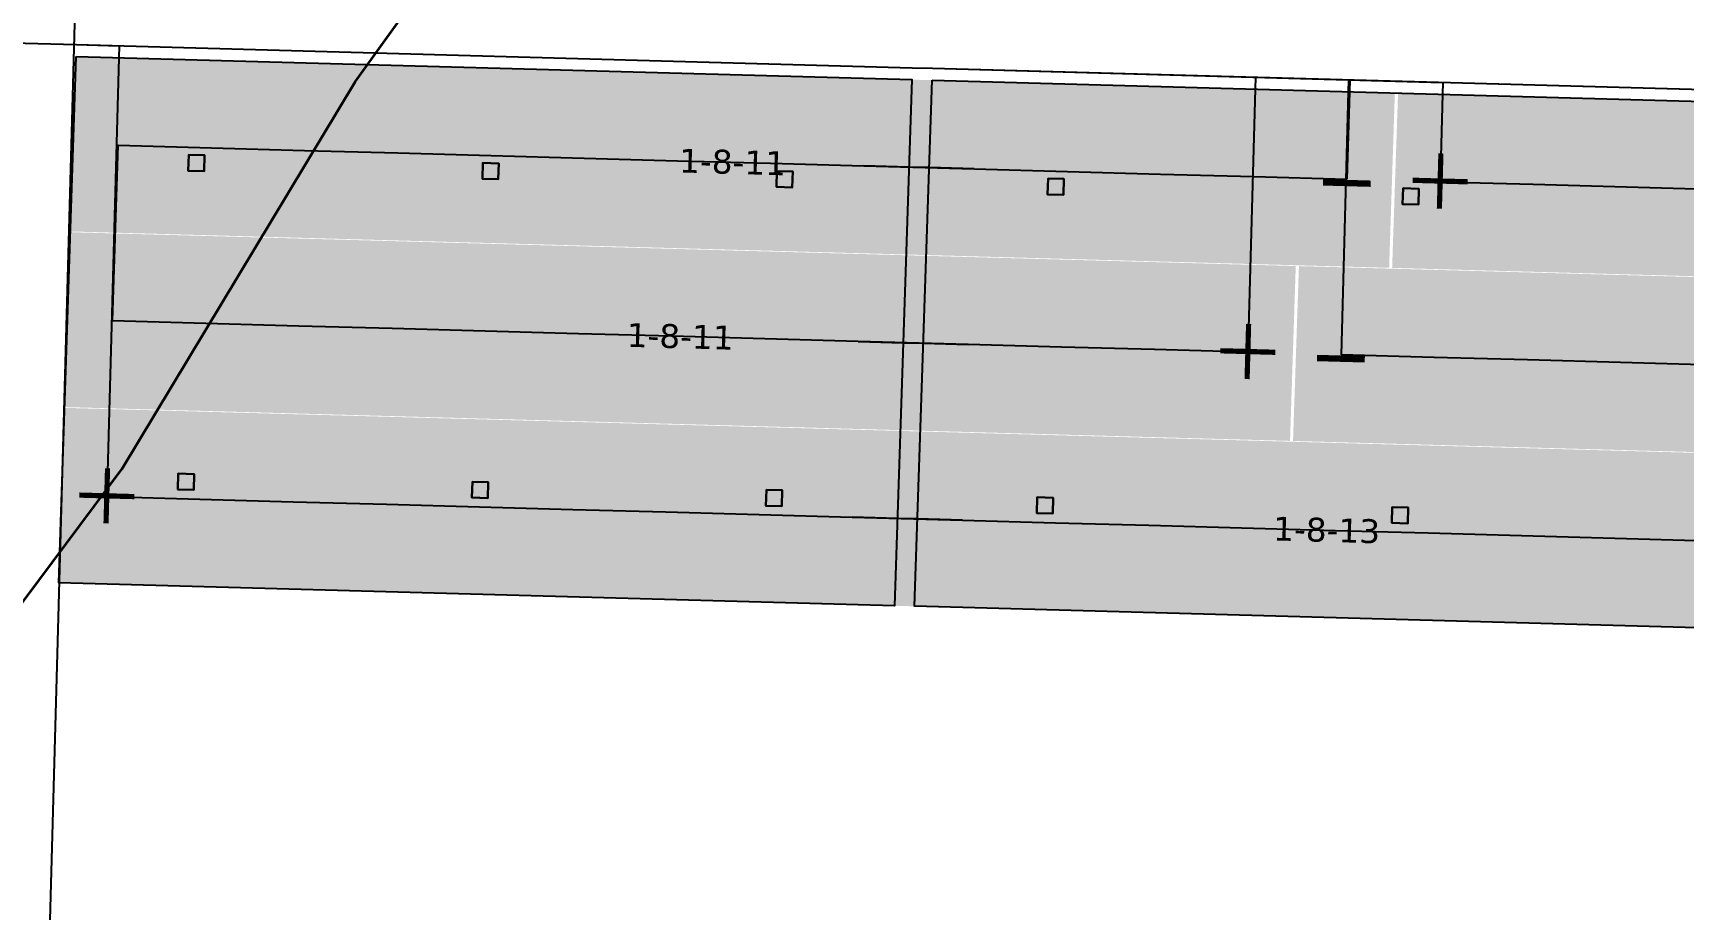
# Model space of a CAD drawing. Header units: metres. Extents: x 1477905 to 1478744, y 4202276 to 4202610.
# Drawn here: x 1478196.2 to 1478216.97, y 4202356.82 to 4202367.85 of the extents above; entities that cross this region are included whole.
import ezdxf

# ---------------------------------------------------------------- set-up
doc = ezdxf.new("R2010")
doc.units = ezdxf.units.M
doc.layers.add('Nouveau Terrain - CN - Courbes', color=22, linetype='Continuous', lineweight=0)
doc.layers.add('PVcase AlignmentLine', color=130, linetype='Continuous', plot=False)
for name, color, linetype in [('PVcase DC Extensions', 170, 'Continuous'), ('PVcase Device Coloring', 7, 'Continuous'), ('PVcase Polarity Symbols', 7, 'Continuous'), ('PVcase Poles', 7, 'Continuous'), ('PVcase PV Area', 30, 'Continuous'), ('PVcase PV Modules (full frames)', 142, 'Continuous'), ('PVcase PV Modules (optimised)', 142, 'Continuous'), ('PVcase String Cables', 150, 'Continuous'), ('PVcase Stringing Numbers', 7, 'Continuous'), ('PVcase Strings', 92, 'Continuous')]:
    doc.layers.add(name, color=color, linetype=linetype)
doc.styles.get("Standard").update_dxf_attribs({"font": 'verdana.ttf'})
doc.styles.add('UBS-Style de texte', font='verdana.ttf')

# ---------------------------------------------------------------- blocks, each defined once
blk = doc.blocks.new('3P9@15DEG F FX ID1 PVBlock')
at = {"layer": 'PVcase PV Modules (optimised)', "color": 0}
blk.add_polyline3d([(0, 0, 1.773945735132677), (10.51400162759372, -0.289989266967853, 1.773945735132681), (10.33147062642251, -6.907928142661405, 3.503197731902218e-15), (-0.1825310011712116, -6.617938875693552, 0)], close=True, dxfattribs=at)
blk = doc.blocks.new('3P18@15DEG F FX ID1 PVBlock')
at = {"layer": 'PVcase PV Modules (optimised)', "color": 0}
blk.add_polyline3d([(0, 0, 1.773945735132677), (21.06698842950539, -0.5810537936249766, 1.773945735132684), (20.88445742833417, -7.198992669318528, 7.019385073192552e-15), (-0.1825310011712116, -6.617938875693552, 0)], close=True, dxfattribs=at)

msp = doc.modelspace()

# ---------------------------------------------------------------- hatches: boundary and pattern name
at = {"layer": 'PVcase Device Coloring', "true_color": 0x00ff40, "transparency": 33554582}
for points in [[(1478196.74032774, 4202367.554040692), (1478196.668298378, 4202365.354811537), (1478213.257813188, 4202364.897252045), (1478213.32984255, 4202367.096481199)], [(1478213.369822128, 4202367.095378513), (1478213.295698807, 4202364.896207112), (1478228.495952823, 4202364.476965165), (1478228.570076143, 4202366.676136566)], [(1478196.667982182, 4202365.345157325), (1478196.595952821, 4202363.145928171), (1478212.011116094, 4202362.720758758), (1478212.083145456, 4202364.919987912)], [(1478212.123125033, 4202364.918885226), (1478212.049001713, 4202362.719713825), (1478228.421504115, 4202362.268139807), (1478228.495627435, 4202364.467311208)], [(1478196.595636625, 4202363.13627396), (1478196.523607264, 4202360.937044805), (1478228.348144799, 4202360.0592844), (1478228.420174161, 4202362.258513555)]]:
    msp.add_hatch(color=100, dxfattribs=at).paths.add_polyline_path(points, flags=0)

# ---------------------------------------------------------------- linework, layer by layer
at = {"layer": 'Nouveau Terrain - CN - Courbes', "linetype": 'Continuous', "lineweight": 35}
msp.add_polyline3d([(1478191.782635741, 4202356.570647975, 79), (1478193.89331294, 4202358.324786164, 79), (1478195.737303268, 4202360.256982432, 79), (1478197.314606725, 4202362.367236781, 79), (1478200.251802954, 4202367.235182418, 79), (1478203.914042377, 4202372.327660529, 79), (1478207.918292536, 4202376.715558602, 79), (1478210.622893586, 4202379.700179767, 79), (1478211.424748836, 4202381.066530217, 79), (1478214.269165729, 4202384.139346729, 79), (1478230.73496988, 4202400.497210523, 79), (1478231.185462881, 4202401.067390285, 79), (1478231.189882716, 4202401.065276367, 79), (1478214.497266009, 4202439.76163587, 79), (1478213.574482175, 4202441.461250806, 79), (1478212.620447949, 4202441.535727794, 79), (1478210.986722192, 4202443.136237929, 79), (1478201.027599666, 4202459.38765746, 79), (1478198.790491017, 4202462.950725718, 79), (1478198.141995931, 4202464.664792827, 79), (1478198.128734443, 4202465.427372285, 79), (1478198.906600003, 4202468.265673866, 79)], dxfattribs=at)
at = {"layer": 'PVcase AlignmentLine'}
msp.add_lwpolyline([(1478198.755279368, 4202441.849708444), (1478195.717547114, 4202331.712109083)], dxfattribs=at)
at = {"layer": 'PVcase DC Extensions'}
for points in [[(1478208.038155222, 4202366.141824624, 81.25295133779211), (1478207.471518534, 4202366.157453169, 81.26589784983369), (1478207.216360289, 4202366.164490751, 81.27082954348715), (1478206.649681189, 4202366.180120467, 81.2817615602911)], [(1478206.577335631, 4202363.971237101, 80.68969366187675), (1478207.144014732, 4202363.955607385, 80.67876164557228), (1478207.397069827, 4202363.948627811, 80.67387426436368), (1478207.963706515, 4202363.932999265, 80.66092775245217)], [(1478207.889257807, 4202361.724173906, 80.06890416686181), (1478207.322621119, 4202361.739802452, 80.08185067864714), (1478207.071669175, 4202361.74672402, 80.0866937476574), (1478206.504990074, 4202361.762353735, 80.09762576396187)]]:
    msp.add_polyline3d(points, dxfattribs=at)
at = {"layer": 'PVcase Poles'}
for points in [[(1478198.152302379, 4202366.118565786, 78.04816428694278), (1478198.157816532, 4202366.318489757, 78.04816428694278), (1478198.157816532, 4202366.318489757, 81.4198531944015), (1478198.152302379, 4202366.118565786, 81.36625339229357), (1478198.152302379, 4202366.118565786, 78.04816428694278), (1478198.35222635, 4202366.113051633, 78.04816428694278), (1478198.35222635, 4202366.113051633, 81.36239658485181), (1478198.152302379, 4202366.118565786, 81.36625339229357), (1478198.35222635, 4202366.113051633, 81.36239658485181), (1478198.357740502, 4202366.312975605, 81.41599638695973), (1478198.357740502, 4202366.312975605, 78.04816428694278), (1478198.35222635, 4202366.113051633, 78.04816428694278), (1478198.357740502, 4202366.312975605, 78.04816428694278), (1478198.157816532, 4202366.318489757, 78.04816428694278), (1478198.357740502, 4202366.312975605, 78.04816428694278), (1478198.357740502, 4202366.312975605, 81.41599638695973), (1478198.157816532, 4202366.318489757, 81.4198531944015)], [(1478201.85120776, 4202366.016545366, 77.9543020730782), (1478201.856721913, 4202366.216469338, 77.9543020730782), (1478201.856721913, 4202366.216469338, 81.34849623997303), (1478201.85120776, 4202366.016545366, 81.2948964378651), (1478201.85120776, 4202366.016545366, 77.9543020730782), (1478202.051131731, 4202366.011031214, 77.9543020730782), (1478202.051131731, 4202366.011031214, 81.29103963042334), (1478201.85120776, 4202366.016545366, 81.2948964378651), (1478202.051131731, 4202366.011031214, 81.29103963042334), (1478202.056645883, 4202366.210955186, 81.34463943253127), (1478202.056645883, 4202366.210955186, 77.9543020730782), (1478202.051131731, 4202366.011031214, 77.9543020730782), (1478202.056645883, 4202366.210955186, 77.9543020730782), (1478201.856721913, 4202366.216469338, 77.9543020730782), (1478202.056645883, 4202366.210955186, 77.9543020730782), (1478202.056645883, 4202366.210955186, 81.34463943253127), (1478201.856721913, 4202366.216469338, 81.34849623997303)], [(1478205.550113142, 4202365.914524946, 77.88338904623818), (1478205.555627294, 4202366.114448918, 77.88338904623818), (1478205.555627294, 4202366.114448918, 81.27713928529457), (1478205.550113142, 4202365.914524946, 81.22353948318664), (1478205.550113142, 4202365.914524946, 77.88338904623818), (1478205.750037112, 4202365.909010794, 77.88338904623818), (1478205.750037112, 4202365.909010794, 81.21968267574488), (1478205.550113142, 4202365.914524946, 81.22353948318664), (1478205.750037112, 4202365.909010794, 81.21968267574488), (1478205.755551265, 4202366.108934766, 81.2732824778528), (1478205.755551265, 4202366.108934766, 77.88338904623818), (1478205.750037112, 4202365.909010794, 77.88338904623818), (1478205.755551265, 4202366.108934766, 77.88338904623818), (1478205.555627294, 4202366.114448918, 77.88338904623818), (1478205.755551265, 4202366.108934766, 77.88338904623818), (1478205.755551265, 4202366.108934766, 81.2732824778528), (1478205.555627294, 4202366.114448918, 81.27713928529457)], [(1478208.961178062, 4202365.820443525, 77.81880290494324), (1478208.966692214, 4202366.020367497, 77.81880290494324), (1478208.966692214, 4202366.020367497, 81.20599673836917), (1478208.961178062, 4202365.820443525, 81.15239292435204), (1478208.961178062, 4202365.820443525, 77.81880290494324), (1478209.161102033, 4202365.814929373, 77.81880290494324), (1478209.161102033, 4202365.814929373, 81.14782506250401), (1478208.961178062, 4202365.820443525, 81.15239292435204), (1478209.161102033, 4202365.814929373, 81.14782506250401), (1478209.166616185, 4202366.014853344, 81.20142887652113), (1478209.166616185, 4202366.014853344, 77.81880290494324), (1478209.161102033, 4202365.814929373, 77.81880290494324), (1478209.166616185, 4202366.014853344, 77.81880290494324), (1478208.966692214, 4202366.020367497, 77.81880290494324), (1478209.166616185, 4202366.014853344, 77.81880290494324), (1478209.166616185, 4202366.014853344, 81.20142887652113), (1478208.966692214, 4202366.020367497, 81.20599673836917)], [(1478213.427314498, 4202365.697261917, 77.73758047319258), (1478213.432828651, 4202365.897185889, 77.73758047319258), (1478213.432828651, 4202365.897185889, 81.10395447701741), (1478213.427314498, 4202365.697261917, 81.05035066300029), (1478213.427314498, 4202365.697261917, 77.73758047319258), (1478213.627238469, 4202365.691747765, 77.73758047319258), (1478213.627238469, 4202365.691747765, 81.04578280115226), (1478213.427314498, 4202365.697261917, 81.05035066300029), (1478213.627238469, 4202365.691747765, 81.04578280115226), (1478213.632752621, 4202365.891671737, 81.09938661516938), (1478213.632752621, 4202365.891671737, 77.73758047319258), (1478213.627238469, 4202365.691747765, 77.73758047319258), (1478213.632752621, 4202365.891671737, 77.73758047319258), (1478213.432828651, 4202365.897185889, 77.73758047319258), (1478213.632752621, 4202365.891671737, 77.73758047319258), (1478213.632752621, 4202365.891671737, 81.09938661516938), (1478213.432828651, 4202365.897185889, 81.10395447701741)], [(1478198.021002378, 4202362.109661859, 77.98226490945441), (1478198.026516531, 4202362.309585831, 77.98226490945441), (1478198.026516531, 4202362.309585831, 80.3453087627693), (1478198.021002378, 4202362.109661859, 80.2917089606614), (1478198.021002378, 4202362.109661859, 77.98226490945441), (1478198.220926349, 4202362.104147707, 77.98226490945441), (1478198.220926349, 4202362.104147707, 80.28785215321962), (1478198.021002378, 4202362.109661859, 80.2917089606614), (1478198.220926349, 4202362.104147707, 80.28785215321962), (1478198.226440501, 4202362.304071679, 80.34145195532754), (1478198.226440501, 4202362.304071679, 77.98226490945441), (1478198.220926349, 4202362.104147707, 77.98226490945441), (1478198.226440501, 4202362.304071679, 77.98226490945441), (1478198.026516531, 4202362.309585831, 77.98226490945441), (1478198.226440501, 4202362.304071679, 77.98226490945441), (1478198.226440501, 4202362.304071679, 80.34145195532754), (1478198.026516531, 4202362.309585831, 80.3453087627693)], [(1478201.71990776, 4202362.007641439, 77.90977463843853), (1478201.725421912, 4202362.207565411, 77.90977463843853), (1478201.725421912, 4202362.207565411, 80.27395180808809), (1478201.71990776, 4202362.007641439, 80.22035200598016), (1478201.71990776, 4202362.007641439, 77.90977463843853), (1478201.91983173, 4202362.002127287, 77.90977463843853), (1478201.91983173, 4202362.002127287, 80.2164951985384), (1478201.71990776, 4202362.007641439, 80.22035200598016), (1478201.91983173, 4202362.002127287, 80.2164951985384), (1478201.925345883, 4202362.202051259, 80.27009500064632), (1478201.925345883, 4202362.202051259, 77.90977463843853), (1478201.91983173, 4202362.002127287, 77.90977463843853), (1478201.925345883, 4202362.202051259, 77.90977463843853), (1478201.725421912, 4202362.207565411, 77.90977463843853), (1478201.925345883, 4202362.202051259, 77.90977463843853), (1478201.925345883, 4202362.202051259, 80.27009500064632), (1478201.725421912, 4202362.207565411, 80.27395180808809)], [(1478205.418813141, 4202361.905621019, 77.83728436742716), (1478205.424327293, 4202362.105544991, 77.83728436742716), (1478205.424327293, 4202362.105544991, 80.20259485340962), (1478205.418813141, 4202361.905621019, 80.1489950513017), (1478205.418813141, 4202361.905621019, 77.83728436742716), (1478205.618737112, 4202361.900106867, 77.83728436742716), (1478205.618737112, 4202361.900106867, 80.14513824385993), (1478205.418813141, 4202361.905621019, 80.1489950513017), (1478205.618737112, 4202361.900106867, 80.14513824385993), (1478205.624251264, 4202362.100030839, 80.19873804596786), (1478205.624251264, 4202362.100030839, 77.83728436742716), (1478205.618737112, 4202361.900106867, 77.83728436742716), (1478205.624251264, 4202362.100030839, 77.83728436742716), (1478205.424327293, 4202362.105544991, 77.83728436742716), (1478205.624251264, 4202362.100030839, 77.83728436742716), (1478205.624251264, 4202362.100030839, 80.19873804596786), (1478205.424327293, 4202362.105544991, 80.20259485340962)], [(1478208.826061052, 4202361.811644876, 77.77043702265787), (1478208.831575204, 4202362.011568848, 77.77043702265787), (1478208.831575204, 4202362.011568848, 80.13153272959758), (1478208.826061052, 4202361.811644876, 80.07792891558047), (1478208.826061052, 4202361.811644876, 77.77043702265787), (1478209.025985023, 4202361.806130724, 77.77043702265787), (1478209.025985023, 4202361.806130724, 80.07336105373244), (1478208.826061052, 4202361.811644876, 80.07792891558047), (1478209.025985023, 4202361.806130724, 80.07336105373244), (1478209.031499175, 4202362.006054696, 80.12696486774955), (1478209.031499175, 4202362.006054696, 77.77043702265787), (1478209.025985023, 4202361.806130724, 77.77043702265787), (1478209.031499175, 4202362.006054696, 77.77043702265787), (1478208.831575204, 4202362.011568848, 77.77043702265787), (1478209.031499175, 4202362.006054696, 77.77043702265787), (1478209.031499175, 4202362.006054696, 80.12696486774955), (1478208.831575204, 4202362.011568848, 80.13153272959758)], [(1478213.292197488, 4202361.688463268, 77.6832239746434), (1478213.29771164, 4202361.88838724, 77.6832239746434), (1478213.29771164, 4202361.88838724, 80.02949046800292), (1478213.292197488, 4202361.688463268, 79.9758866539858), (1478213.292197488, 4202361.688463268, 77.6832239746434), (1478213.492121459, 4202361.682949116, 77.6832239746434), (1478213.492121459, 4202361.682949116, 79.97131879213777), (1478213.292197488, 4202361.688463268, 79.9758866539858), (1478213.492121459, 4202361.682949116, 79.97131879213777), (1478213.497635611, 4202361.882873087, 80.02492260615489), (1478213.497635611, 4202361.882873087, 77.6832239746434), (1478213.492121459, 4202361.682949116, 77.6832239746434), (1478213.497635611, 4202361.882873087, 77.6832239746434), (1478213.29771164, 4202361.88838724, 77.6832239746434), (1478213.497635611, 4202361.882873087, 77.6832239746434), (1478213.497635611, 4202361.882873087, 80.02492260615489), (1478213.29771164, 4202361.88838724, 80.02949046800292)]]:
    msp.add_polyline3d(points, dxfattribs=at)
at = {"layer": 'PVcase PV Area', "color": 92, "lineweight": 0, "ltscale": 0.3}
msp.add_lwpolyline([(1478335.361902576, 4202370.220446859), (1478328.161506558, 4202368.779414594), (1478311.35377171, 4202362.969590221), (1478289.389377849, 4202355.733501516), (1478213.36633983, 4202335.848431768), (1478195.717547114, 4202331.712109083), (1478198.755279367, 4202441.849708444, 0.09648238781061982), (1478204.987450577, 4202440.794595701), (1478240.661240257, 4202440.595789407, 0.1939480512091919), (1478252.261224224, 4202447.160963167, -0.1444995889692197), (1478259.391916649, 4202452.430445281, -0.0938173287170343), (1478261.961655337, 4202452.851254969), (1478337.583435849, 4202450.765512023)], format="xyb", close=True, dxfattribs=at)
at = {"layer": 'PVcase String Cables'}
for points in [[(1478197.483325194, 4202378.701597208, 81.9867871869515), (1478197.059496216, 4202378.713286939, 81.99744341753734), (1478197.059496216, 4202378.713286939, 78.56125462929336), (1478195.909626177, 4202378.745001786, 78.59493531861223), (1478195.834051255, 4202375.992588166, 78.53584938995685), (1478195.758476334, 4202373.240174547, 78.47723615721681), (1478195.682901413, 4202370.487760927, 78.41524507479757), (1478195.607326491, 4202367.735347306, 78.36266134424984), (1478196.745237986, 4202367.70396229, 78.32461757166249), (1478196.745237986, 4202367.70396229, 81.76836143717098), (1478207.257285216, 4202367.414026932, 81.56556963801025), (1478207.513633186, 4202367.406956536, 81.56061588465016), (1478228.575129136, 4202366.826054242, 81.0794029369881), (1478228.825030454, 4202366.819161652, 81.07258097480656), (1478243.451064836, 4202366.415757404, 80.73978608144907), (1478243.446929222, 4202366.265814419, 80.73976529399316), (1478243.416596159, 4202365.166043134, 80.44489415781302)], [(1478197.483325194, 4202378.701597208, 81.9867871869515), (1478197.059496216, 4202378.713286939, 81.99744341753734), (1478197.059496216, 4202378.713286939, 78.56125462929336), (1478195.909626177, 4202378.745001786, 78.59493531861223), (1478195.834051255, 4202375.992588166, 78.53584938994936), (1478195.758476334, 4202373.240174547, 78.47723615720929), (1478195.682901413, 4202370.487760928, 78.41524507481627), (1478195.607326492, 4202367.735347307, 78.36266134426069), (1478196.745237986, 4202367.703962291, 78.32461757168096), (1478196.745237986, 4202367.703962291, 81.76836143717156), (1478207.257285216, 4202367.414026933, 81.56556963801084), (1478207.513633186, 4202367.406956537, 81.56061588465087), (1478228.575129136, 4202366.826054242, 81.0794029369881), (1478228.825030454, 4202366.819161652, 81.07258097480656), (1478244.609855287, 4202366.38379652, 80.71341943041469), (1478244.605719673, 4202366.233853535, 80.71339864295878), (1478244.514454172, 4202362.924884095, 79.82619637467592)], [(1478197.483325194, 4202378.701597208, 81.9867871869515), (1478197.059496216, 4202378.713286939, 81.99744341753734), (1478197.059496216, 4202378.713286939, 78.56125462929336), (1478195.909626177, 4202378.745001786, 78.59493531861223), (1478195.834051255, 4202375.992588166, 78.53584938995685), (1478195.758476334, 4202373.240174547, 78.47723615722431), (1478195.682901412, 4202370.487760927, 78.41524507480517), (1478195.607326491, 4202367.735347306, 78.3626613442575), (1478196.745237986, 4202367.70396229, 78.32461757166249), (1478196.745237986, 4202367.70396229, 81.76836143717098), (1478207.257285216, 4202367.41402693, 81.56556963800908), (1478207.513633186, 4202367.406956533, 81.56061588465333), (1478228.575129135, 4202366.826054234, 81.07940293698768), (1478228.825030454, 4202366.819161644, 81.07258097480614), (1478249.886571676, 4202366.238258095, 80.59335515171934), (1478250.202017972, 4202366.229557694, 80.58725589527451), (1478271.232455482, 4202365.649512025, 79.34634085047993), (1478271.541108136, 4202365.640999, 79.31912742661096), (1478275.577939874, 4202365.529658151, 78.94897438467214), (1478275.57380426, 4202365.37971517, 78.94863812243199), (1478275.543471198, 4202364.279943886, 78.65260747693468)], [(1478197.483325194, 4202378.701597208, 81.9867871869515), (1478197.059496216, 4202378.713286939, 81.99744341753734), (1478197.059496216, 4202378.713286939, 78.56125462929336), (1478195.909626177, 4202378.745001786, 78.59493531861223), (1478195.834051255, 4202375.992588166, 78.53584938995685), (1478195.758476334, 4202373.240174547, 78.47723615721681), (1478195.682901413, 4202370.487760928, 78.41524507481627), (1478195.607326491, 4202367.735347307, 78.36266134426833), (1478196.745237986, 4202367.703962291, 78.32461757168096), (1478196.745237986, 4202367.703962291, 81.76836143717156), (1478207.257285216, 4202367.41402693, 81.56556963800908), (1478207.513633186, 4202367.406956534, 81.56061588465406), (1478228.575129135, 4202366.826054234, 81.07940293698768), (1478228.825030454, 4202366.819161644, 81.07258097480614), (1478249.886571676, 4202366.238258096, 80.59335515172005), (1478250.202017972, 4202366.229557694, 80.58725589527451), (1478271.232455482, 4202365.649512025, 79.34634085047993), (1478271.541108136, 4202365.640999, 79.31912742658963), (1478276.691567875, 4202365.498942903, 78.84686143601779), (1478276.687432261, 4202365.348999922, 78.8465251737772), (1478276.596166761, 4202362.040030484, 77.95583419721642)], [(1478197.483325194, 4202378.701597208, 81.9867871869515), (1478197.059496216, 4202378.713286939, 81.99744341753734), (1478197.059496216, 4202378.713286939, 78.56125462929336), (1478195.909626177, 4202378.745001786, 78.59493531861223), (1478195.834051255, 4202375.992588166, 78.53584938995685), (1478195.758476334, 4202373.240174546, 78.47723615719676), (1478195.682901413, 4202370.487760926, 78.41524507477885), (1478195.607326491, 4202367.735347305, 78.36266134423137), (1478196.745237986, 4202367.703962289, 78.32461757165166), (1478196.745237986, 4202367.703962289, 81.76836143717487), (1478207.257285216, 4202367.414026929, 81.5655696380085), (1478207.513633186, 4202367.406956532, 81.5606158846526), (1478228.575129135, 4202366.826054233, 81.07940293698697), (1478228.825030454, 4202366.819161643, 81.07258097480542), (1478249.886571676, 4202366.238258095, 80.59335515171934), (1478250.202017972, 4202366.229557694, 80.58725589527451), (1478271.232455482, 4202365.649512026, 79.34634085048232), (1478271.541108136, 4202365.640999001, 79.31912742659406), (1478277.859227243, 4202365.466737404, 78.73979413793919), (1478277.855091629, 4202365.316794422, 78.73945787569458), (1478277.763826129, 4202362.007824983, 77.8487668990299)], [(1478197.483325194, 4202378.701597208, 81.9867871869515), (1478197.059496216, 4202378.713286939, 81.99744341753734), (1478197.059496216, 4202378.713286939, 78.56125462929336), (1478195.909626177, 4202378.745001786, 78.59493531861223), (1478195.834051255, 4202375.992588166, 78.53584938994936), (1478195.758476334, 4202373.240174547, 78.47723615720929), (1478195.682901413, 4202370.487760928, 78.41524507481627), (1478195.607326492, 4202367.735347307, 78.36266134426069), (1478196.745237986, 4202367.703962291, 78.32461757168096), (1478196.745237986, 4202367.703962291, 81.76836143717156), (1478207.257285216, 4202367.41402693, 81.56556963800908), (1478207.513633186, 4202367.406956534, 81.56061588465406), (1478228.575129135, 4202366.826054234, 81.07940293698768), (1478228.825030454, 4202366.819161644, 81.07258097480614), (1478249.886571676, 4202366.238258095, 80.59335515171934), (1478250.202017972, 4202366.229557694, 80.58725589527451), (1478271.232455482, 4202365.649512025, 79.34634085047993), (1478271.541108136, 4202365.640999, 79.31912742661096), (1478276.745599243, 4202365.49745265, 78.8419070865879), (1478276.741463628, 4202365.34750967, 78.84157082435175), (1478276.711130566, 4202364.247738386, 78.5455401786631)], [(1478197.483325194, 4202378.701597208, 81.9867871869515), (1478197.059496216, 4202378.713286939, 81.99744341753734), (1478197.059496216, 4202378.713286939, 78.56125462929336), (1478195.909626177, 4202378.745001786, 78.59493531861223), (1478195.834051255, 4202375.992588166, 78.53584938995685), (1478195.758476334, 4202373.240174547, 78.47723615721681), (1478195.682901413, 4202370.487760927, 78.41524507479757), (1478195.607326491, 4202367.735347306, 78.36266134424984), (1478196.745237986, 4202367.70396229, 78.32461757166249), (1478196.745237986, 4202367.70396229, 81.76836143717098), (1478207.257285216, 4202367.414026932, 81.56556963801025), (1478207.513633186, 4202367.406956536, 81.56061588465016), (1478228.575129136, 4202366.826054241, 81.07940293698738), (1478228.825030454, 4202366.819161652, 81.07258097480656), (1478245.782106193, 4202366.351464379, 80.68674650559961), (1478245.777970579, 4202366.201521394, 80.6867257181437), (1478245.686705079, 4202362.892551955, 79.79952345011095)], [(1478197.483325194, 4202378.701597208, 81.9867871869515), (1478197.059496216, 4202378.713286939, 81.99744341753734), (1478197.059496216, 4202378.713286939, 78.56125462929336), (1478195.909626177, 4202378.745001786, 78.59493531861223), (1478195.834051255, 4202375.992588166, 78.53584938995685), (1478195.758476334, 4202373.240174547, 78.47723615721681), (1478195.682901413, 4202370.487760927, 78.41524507479757), (1478195.607326491, 4202367.735347306, 78.36266134424984), (1478196.745237986, 4202367.70396229, 78.32461757166249), (1478196.745237986, 4202367.70396229, 81.76836143717098), (1478207.257285216, 4202367.414026932, 81.56556963801025), (1478207.513633186, 4202367.406956536, 81.56061588465016), (1478228.575129136, 4202366.826054241, 81.07940293698738), (1478228.825030454, 4202366.819161652, 81.07258097480656), (1478244.623315742, 4202366.383425263, 80.71311315663928), (1478244.619180128, 4202366.233482278, 80.71309236918339), (1478244.588847066, 4202365.133710993, 80.41822123299795)], [(1478197.483325194, 4202378.701597208, 81.9867871869515), (1478197.059496216, 4202378.713286939, 81.99744341753734), (1478197.059496216, 4202378.713286939, 78.56125462929336), (1478195.909626177, 4202378.745001786, 78.59493531861223), (1478195.834051255, 4202375.992588166, 78.53584938994936), (1478195.758476334, 4202373.240174547, 78.47723615720929), (1478195.682901413, 4202370.487760928, 78.41524507481627), (1478195.607326492, 4202367.735347307, 78.36266134426069), (1478196.745237986, 4202367.703962291, 78.32461757168096), (1478196.745237986, 4202367.703962291, 81.76836143717156), (1478207.257285216, 4202367.414026931, 81.56556963800966), (1478207.513633186, 4202367.406956535, 81.56061588465477), (1478228.575129135, 4202366.826054235, 81.0794029369884), (1478228.825030454, 4202366.819161646, 81.07258097480756), (1478249.886571677, 4202366.238258098, 80.59335515171617), (1478250.202017972, 4202366.229557696, 80.58725589526554), (1478271.232455482, 4202365.649512027, 79.34634085047335), (1478271.541108136, 4202365.640999002, 79.31912742660296), (1478291.817108291, 4202365.081761656, 77.4599409106209), (1478291.812972677, 4202364.931818669, 77.45960464837054), (1478291.660774738, 4202359.413651075, 75.97425334049449)], [(1478197.483325194, 4202378.701597208, 81.9867871869515), (1478197.059496216, 4202378.713286939, 81.99744341753734), (1478197.059496216, 4202378.713286939, 78.56125462929336), (1478195.909626177, 4202378.745001786, 78.59493531861223), (1478195.834051255, 4202375.992588166, 78.53584938995685), (1478195.758476334, 4202373.240174547, 78.47723615722431), (1478195.682901412, 4202370.487760927, 78.41524507480517), (1478195.607326491, 4202367.735347306, 78.3626613442575), (1478196.745237986, 4202367.70396229, 78.32461757166249), (1478196.745237986, 4202367.70396229, 81.76836143717098), (1478207.257285216, 4202367.414026931, 81.56556963800966), (1478207.513633186, 4202367.406956534, 81.56061588465406), (1478228.575129135, 4202366.826054237, 81.07940293698984), (1478228.825030454, 4202366.819161647, 81.07258097480829), (1478249.886571677, 4202366.238258101, 80.59335515171831), (1478250.202017972, 4202366.229557699, 80.58725589527269), (1478261.213070295, 4202365.925859158, 79.93754138124612), (1478261.208934681, 4202365.775916175, 79.93740179365268), (1478261.056736742, 4202360.257748582, 78.45568018527977)], [(1478197.483325194, 4202378.701597208, 81.9867871869515), (1478197.059496216, 4202378.713286939, 81.99744341753734), (1478197.059496216, 4202378.713286939, 78.56125462929336), (1478195.909626177, 4202378.745001786, 78.59493531861223), (1478195.834051255, 4202375.992588166, 78.53584938995685), (1478195.758476334, 4202373.240174546, 78.47723615719676), (1478195.682901413, 4202370.487760926, 78.41524507477885), (1478195.607326491, 4202367.735347305, 78.36266134423137), (1478196.745237986, 4202367.703962289, 78.32461757165166), (1478196.745237986, 4202367.703962289, 81.76836143717487), (1478207.257285216, 4202367.41402693, 81.56556963800908), (1478207.513633186, 4202367.406956534, 81.56061588465406), (1478228.575129135, 4202366.826054236, 81.07940293698911), (1478228.825030454, 4202366.819161646, 81.07258097480756), (1478249.886571677, 4202366.2382581, 80.5933551517176), (1478250.202017972, 4202366.229557699, 80.58725589527269), (1478260.04255057, 4202365.95814355, 80.00660868124342), (1478260.038414956, 4202365.808200568, 80.00646909365236), (1478259.886217018, 4202360.290032975, 78.52474748548781)], [(1478197.483325194, 4202378.701597208, 81.9867871869515), (1478197.059496216, 4202378.713286939, 81.99744341753734), (1478197.059496216, 4202378.713286939, 78.56125462929336), (1478195.909626177, 4202378.745001786, 78.59493531861223), (1478195.834051255, 4202375.992588166, 78.53584938995685), (1478195.758476334, 4202373.240174547, 78.47723615721681), (1478195.682901413, 4202370.487760927, 78.41524507479757), (1478195.607326491, 4202367.735347306, 78.36266134424984), (1478196.745237986, 4202367.70396229, 78.32461757166249), (1478196.745237986, 4202367.70396229, 81.76836143717098), (1478207.257285216, 4202367.414026933, 81.56556963801084), (1478207.513633186, 4202367.406956536, 81.56061588465016), (1478228.575129136, 4202366.826054242, 81.0794029369881), (1478228.825030454, 4202366.819161652, 81.07258097480656), (1478229.357133047, 4202366.8044856, 81.06047372679524), (1478229.352997433, 4202366.65454262, 81.0604529393436), (1478229.200799495, 4202361.136375028, 79.58091953944822)], [(1478197.483325194, 4202378.701597208, 81.9867871869515), (1478197.059496216, 4202378.713286939, 81.99744341753734), (1478197.059496216, 4202378.713286939, 78.56125462929336), (1478195.909626177, 4202378.745001786, 78.59493531861223), (1478195.834051255, 4202375.992588166, 78.53584938995685), (1478195.758476334, 4202373.240174547, 78.47723615721681), (1478195.682901413, 4202370.487760927, 78.41524507479757), (1478195.607326491, 4202367.735347306, 78.36266134424984), (1478196.745237986, 4202367.703962291, 78.32461757168096), (1478196.745237986, 4202367.703962291, 81.76836143717156), (1478207.257285217, 4202367.41402694, 81.56556963801106), (1478207.513633186, 4202367.406956544, 81.5606158846513), (1478211.575852789, 4202367.294915469, 81.4678023127354), (1478211.571717175, 4202367.144972488, 81.46778135248762), (1478211.480451674, 4202363.836003051, 80.58057717770367)], [(1478197.483325194, 4202378.701597208, 81.9867871869515), (1478197.059496216, 4202378.713286939, 81.99744341753734), (1478197.059496216, 4202378.713286939, 78.56125462929336), (1478195.909626177, 4202378.745001786, 78.59493531861223), (1478195.834051255, 4202375.992588166, 78.53584938995685), (1478195.758476334, 4202373.240174547, 78.47723615722431), (1478195.682901412, 4202370.487760927, 78.41524507480517), (1478195.607326491, 4202367.735347306, 78.3626613442575), (1478196.745237986, 4202367.703962291, 78.32461757168096), (1478196.745237986, 4202367.703962291, 81.76836143717156), (1478207.257285217, 4202367.414026939, 81.56556963801047), (1478207.513633186, 4202367.406956543, 81.56061588465057), (1478212.761617445, 4202367.262210603, 81.44070996815938), (1478212.757481831, 4202367.112267622, 81.44068900791159), (1478212.727148769, 4202366.012496338, 81.14581723812942)], [(1478197.483325194, 4202378.701597208, 81.9867871869515), (1478197.059496216, 4202378.713286939, 81.99744341753734), (1478197.059496216, 4202378.713286939, 78.56125462929336), (1478195.909626177, 4202378.745001786, 78.59493531861223), (1478195.834051255, 4202375.992588166, 78.53584938995685), (1478195.758476334, 4202373.240174547, 78.47723615721681), (1478195.682901413, 4202370.487760927, 78.41524507479757), (1478195.607326491, 4202367.735347306, 78.36266134424984), (1478196.745237986, 4202367.703962291, 78.32461757168096), (1478196.745237986, 4202367.703962291, 81.76836143717156), (1478207.257285217, 4202367.414026938, 81.56556963800988), (1478207.513633186, 4202367.406956542, 81.56061588464986), (1478213.933865832, 4202367.229878532, 81.41392644324519), (1478213.929730218, 4202367.079935551, 81.41390548299738), (1478213.899397156, 4202365.980164267, 81.11903371320992)], [(1478197.483325194, 4202378.701597208, 81.9867871869515), (1478197.059496216, 4202378.713286939, 81.99744341753734), (1478197.059496216, 4202378.713286939, 78.56125462929336), (1478195.909626177, 4202378.745001786, 78.59493531861223), (1478195.834051255, 4202375.992588166, 78.53584938994936), (1478195.758476334, 4202373.240174547, 78.47723615720929), (1478195.682901413, 4202370.487760927, 78.41524507479757), (1478195.607326492, 4202367.735347306, 78.3626613442422), (1478196.745237986, 4202367.703962291, 78.32461757168096), (1478196.745237986, 4202367.703962291, 81.76836143717156), (1478207.257285217, 4202367.414026939, 81.56556963801047), (1478207.513633186, 4202367.406956543, 81.56061588465057), (1478212.748101176, 4202367.262583398, 81.44101878781592), (1478212.743965562, 4202367.112640417, 81.44099782756811), (1478212.652700061, 4202363.80367098, 80.55379365278948)], [(1478197.483325194, 4202378.701597208, 81.9867871869515), (1478197.059496216, 4202378.713286939, 81.99744341753734), (1478197.059496216, 4202378.713286939, 78.56125462929336), (1478195.909626177, 4202378.745001786, 78.59493531861223), (1478195.834051255, 4202375.992588166, 78.53584938995685), (1478195.758476334, 4202373.240174546, 78.47723615719676), (1478195.682901413, 4202370.487760926, 78.41524507477885), (1478195.607326491, 4202367.735347305, 78.36266134423137), (1478196.745237986, 4202367.703962299, 78.32461757183962), (1478196.745237986, 4202367.703962299, 81.76836143717237), (1478197.282634598, 4202367.689140236, 81.75799431997135), (1478197.278498983, 4202367.539197259, 81.75797937624736), (1478197.126301045, 4202362.021029666, 80.27855353001712)], [(1478197.483325194, 4202378.701597208, 81.9867871869515), (1478197.059496216, 4202378.713286939, 81.99744341753734), (1478197.059496216, 4202378.713286939, 78.56125462929336), (1478195.909626177, 4202378.745001786, 78.59493531861223), (1478195.834051255, 4202375.992588166, 78.53584938995685), (1478195.758476334, 4202373.240174547, 78.47723615721681), (1478195.682901413, 4202370.487760927, 78.41524507479757), (1478195.607326491, 4202367.735347306, 78.36266134424984), (1478196.745237986, 4202367.70396229, 78.32461757166249), (1478196.745237986, 4202367.70396229, 81.76836143717098), (1478207.257285217, 4202367.414026936, 81.56556963800811), (1478207.513633186, 4202367.406956539, 81.56061588465303), (1478227.973813932, 4202366.842639274, 81.09314178357063), (1478227.969678318, 4202366.692696285, 81.0931208233224), (1478227.817480379, 4202361.174528694, 79.61358424328625)]]:
    msp.add_polyline3d(points, dxfattribs=at)
at = {"layer": 'PVcase Strings'}
for points in [[(1478211.480451674, 4202363.836003051), (1478210.308203288, 4202363.868335123), (1478209.135954901, 4202363.900667194), (1478207.963706515, 4202363.932999265), (1478206.577335631, 4202363.971237101), (1478205.404999503, 4202364.003571592), (1478204.232663374, 4202364.035906084), (1478203.060327245, 4202364.068240575), (1478201.887991117, 4202364.100575066), (1478200.715654988, 4202364.132909558), (1478199.54331886, 4202364.165244049), (1478198.370982731, 4202364.19757854), (1478197.198646602, 4202364.229913032), (1478197.270992159, 4202366.438796398), (1478198.443328288, 4202366.406461907), (1478199.615664417, 4202366.374127416), (1478200.788000545, 4202366.341792924), (1478201.960336674, 4202366.309458433), (1478203.132672803, 4202366.277123941), (1478204.305008931, 4202366.24478945), (1478205.47734506, 4202366.212454959), (1478206.649681189, 4202366.180120467), (1478208.038155222, 4202366.141824624), (1478209.210403609, 4202366.109492552), (1478210.382651996, 4202366.077160481), (1478211.554900382, 4202366.044828409), (1478212.727148769, 4202366.012496338)], [(1478213.899397156, 4202365.980164267), (1478215.071645542, 4202365.947832196), (1478216.243893929, 4202365.915500124), (1478217.416142315, 4202365.883168053)], [(1478217.341693608, 4202363.674342695), (1478216.169445221, 4202363.706674766), (1478214.997196834, 4202363.739006838), (1478213.824948448, 4202363.771338909), (1478212.652700061, 4202363.80367098)], [(1478197.126301045, 4202362.021029666), (1478198.298637174, 4202361.988695174), (1478199.470973302, 4202361.956360684), (1478200.643309431, 4202361.924026192), (1478201.81564556, 4202361.891691701), (1478202.987981688, 4202361.859357209), (1478204.160317817, 4202361.827022718), (1478205.332653946, 4202361.794688227), (1478206.504990074, 4202361.762353735), (1478207.889257807, 4202361.724173906), (1478209.061506193, 4202361.691841835), (1478210.23375458, 4202361.659509764), (1478211.406002967, 4202361.627177692), (1478212.578251353, 4202361.594845621), (1478213.75049974, 4202361.56251355), (1478214.922748127, 4202361.530181479), (1478216.094996513, 4202361.497849407), (1478217.2672449, 4202361.465517336)]]:
    msp.add_lwpolyline(points, dxfattribs=at)

# ---------------------------------------------------------------- block references
at = {"layer": 'PVcase PV Modules (full frames)', "extrusion": (0.0192731230970236, -0.000531576752320343, 0.9998141147994678), "rotation": 271.5798884593579}
msp.add_blockref('3P9@15DEG F FX ID1 PVBlock', (4241525.051539532, -1361517.627774125, 26335.566057696), dxfattribs=at)
at = {"layer": 'PVcase PV Modules (full frames)', "extrusion": (0.0228246745734204, -0.0006295329678240506, 0.9997392849732674), "rotation": 271.5798884593579}
msp.add_blockref('3P18@15DEG F FX ID1 PVBlock', (4241525.051539532, -1361426.210354324, 31173.84201019055), dxfattribs=at)

# ---------------------------------------------------------------- texts
at = {"layer": 'PVcase Polarity Symbols', "color": 1, "char_height": 0.7000000000000001, "attachment_point": 5, "rotation": 358.42011154064215}
for insert in [(1478213.899397156, 4202365.980164267), (1478211.480451674, 4202363.836003051), (1478197.126301045, 4202362.021029666)]:
    msp.add_mtext('＋', dxfattribs=dict(at, insert=insert))
at = {"layer": 'PVcase Polarity Symbols', "color": 7, "char_height": 0.7000000000000001, "attachment_point": 5, "rotation": 358.42011154064215}
for insert in [(1478212.727148769, 4202366.012496338), (1478212.652700061, 4202363.80367098)]:
    msp.add_mtext('−', dxfattribs=dict(at, insert=insert))
at = {"layer": 'PVcase Stringing Numbers', "color": 18, "true_color": 0x000000, "char_height": 0.3, "attachment_point": 5, "rotation": 358.42011154064215, "style": 'UBS-Style de texte', "bg_fill": 1, "box_fill_scale": 1.5, "bg_fill_color": 7, "bg_fill_true_color": 16777215, "bg_fill_transparency": 0}
for s, insert in [('1-8-11', (1478204.999070464, 4202366.225646368)), ('1-8-11', (1478204.339549138, 4202364.032958042)), ('1-8-13', (1478212.471890712, 4202361.59777918))]:
    msp.add_mtext(s, dxfattribs=dict(at, insert=insert))

doc.saveas('drawing.dxf')
